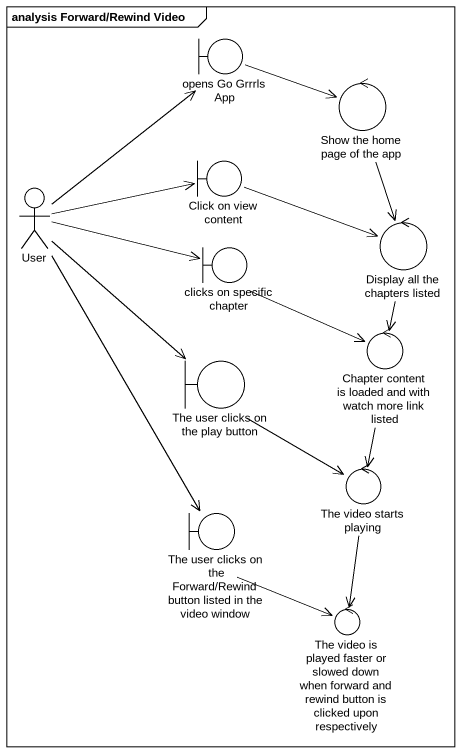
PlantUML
@startuml
mainframe analysis Forward/Rewind Video
boundary "opens Go Grrrls App" as opens_Go_Grrrls_App
control "Show the home page of the app" as Show_the_home_page_of_the
actor User
boundary "Click on view content" as Click_on_view_content
boundary "clicks on specific chapter" as clicks_on_specific_chapter
control "Display all the chapters listed" as Display_all_the_chapters
control "Chapter content is loaded and with watch more link listed" as Chapter_content_is_loaded
boundary "The user clicks on the play button" as The_user_clicks_on_the_play
control "The video starts playing" as The_video_starts_playing
boundary "The user clicks on the Forward/Rewind button listed in the video window" as The_user_clicks_on_the
control "The video is played faster or slowed down when forward and rewind button is clicked upon respectively" as The_video_is_played_faster
opens_Go_Grrrls_App -right-> Show_the_home_page_of_the
Show_the_home_page_of_the --> Display_all_the_chapters
User -up-> opens_Go_Grrrls_App
User -right-> Click_on_view_content
User -right-> clicks_on_specific_chapter
User --> The_user_clicks_on_the_play
User --> The_user_clicks_on_the
Click_on_view_content -right-> Display_all_the_chapters
clicks_on_specific_chapter --> Chapter_content_is_loaded
Display_all_the_chapters --> Chapter_content_is_loaded
Chapter_content_is_loaded --> The_video_starts_playing
The_user_clicks_on_the_play --> The_video_starts_playing
The_video_starts_playing --> The_video_is_played_faster
The_user_clicks_on_the --> The_video_is_played_faster
@enduml
